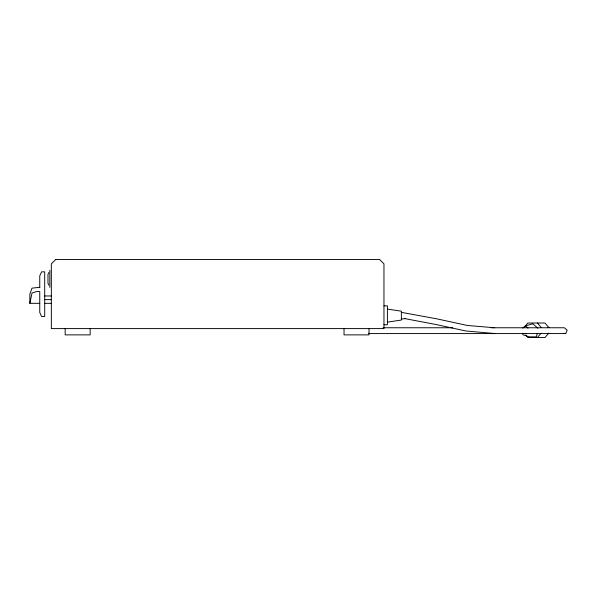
<?xml version="1.0" encoding="UTF-8"?>
<svg xmlns="http://www.w3.org/2000/svg" width="597" height="597" viewBox="0 0 597 597"><rect width="100%" height="100%" fill="white"/><g stroke="black" fill="none" stroke-linecap="round" stroke-linejoin="round"><path stroke-width="0.9" d="M39.753 303.321L29.85 303.321L32.014 293.008L36.76 291.537L39.753 291.537L39.753 312.485L41.611 316.485L44.708 316.485L44.708 271.836L41.611 271.836L39.753 275.836L39.753 287.747M537.345 333.26L536.36 336.835L529.166 336.835L522.95 334.753L522.524 333.186M368.312 333.574L565.717 333.574L567.15 330.171L564.352 327.76L491.04 327.76M48.775 272.568L47.976 274.381L47.976 283.247L48.775 285.06M524.129 327.432L527.882 323.014L545.001 323.014L548.762 327.432M537.412 337.544L541.166 333.119M548.762 333.119L545.001 337.544L527.882 337.544L525.741 335.014M522.763 328.149L525.397 325.895L532.763 323.805L537.934 328.231M401.378 319.111L404.96 318.574M387.408 322.134L401.378 320.052L401.378 311.194L387.408 309.112M39.753 287.291L32.014 288.15L29.85 294.164L29.85 303.321M44.708 295.97L51.335 295.97M44.708 299.642L51.335 299.642M44.708 303.321L51.335 303.321M383.961 305.858L387.408 305.858L387.408 324.768L383.961 324.768M547.546 327.432L549.247 327.432M383.125 327.76L452.72 327.76M494.674 327.76L467.429 325.477L437.437 318.97L401.378 312.35M495.346 333.574L465.772 330.977L435.84 324.484L404.624 318.574M563.881 333.417L565.717 333.574M524.95 333.417L526.509 333.574M525.397 325.895L528.039 328.149M537.412 323.014L541.166 327.432M369.021 328.596L369.021 334.88L344.029 334.88L344.029 328.596M90.154 328.596L90.154 334.88L65.163 334.88L65.163 328.596M49.835 270.24L49.835 287.388M55.76 259.456L51.335 263.881L51.335 328.596L383.961 328.596L383.961 263.881L379.543 259.456L55.76 259.456"/></g></svg>
